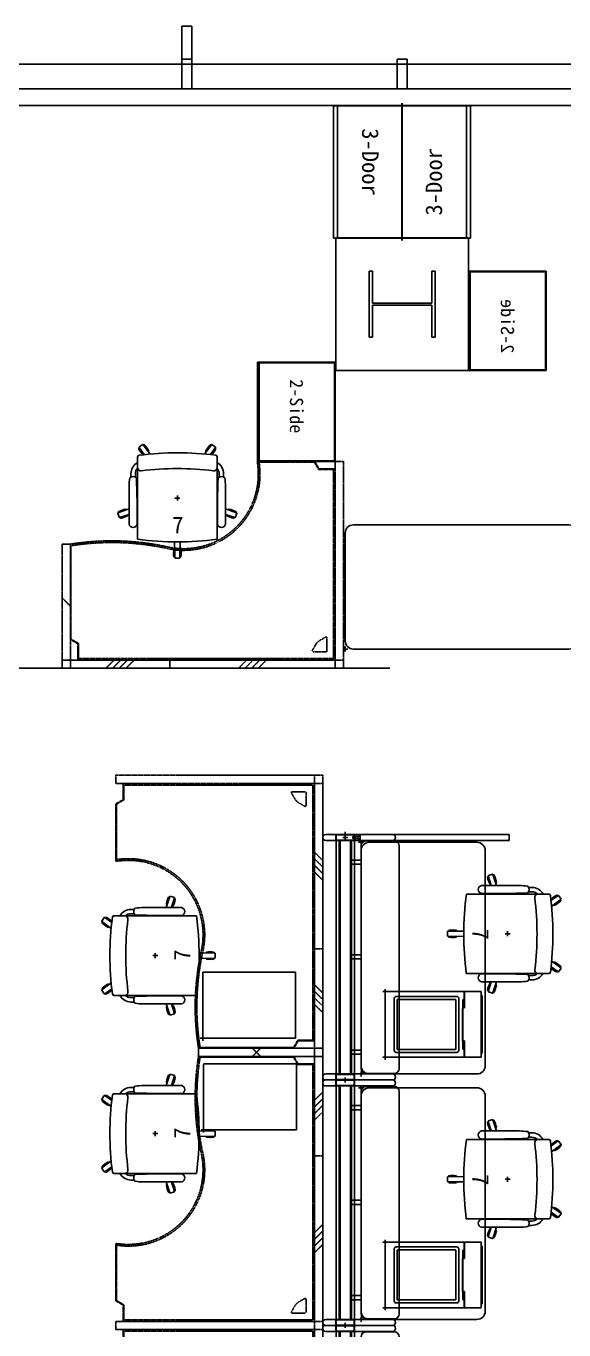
# Model space of a CAD drawing. Header units: millimetres. Extents: x 10479 to 135323, y 879012 to 965592.
# Drawn here: x 37111 to 40359, y 943105 to 950982 of the extents above; entities that cross this region are included whole.
import ezdxf
from ezdxf.enums import TextEntityAlignment as Align

# ---------------------------------------------------------------- set-up
doc = ezdxf.new("R2010")
doc.units = ezdxf.units.MM
doc.header["$PDMODE"] = 2
doc.header["$PDSIZE"] = 15
doc.linetypes.add('03-A31 아트페어 전시관 단면도$0$1층 평면도$0$1층배치도$0$PHANTOM2', pattern=[1.25, 0.625, -0.125, 0.125, -0.125, 0.125, -0.125])
doc.linetypes.add('HIDDEN', pattern=[0.375, 0.25, -0.125])
for name, color, linetype in [('$2d', 7, 'Continuous'), ('$2dpanl', 1, 'Continuous'), ('$CHAR', 3, 'Continuous'), ('$point', 6, 'Continuous'), ('보루네오', 140, 'Continuous'), ('퍼시스', 210, 'Continuous'), ('퍼시스물량산출제외', 7, 'Continuous')]:
    doc.layers.add(name, color=color, linetype=linetype)
doc.styles.add('돋움', font='')
doc.styles.get('돋움').set_extended_font_data('Dotum')

# ---------------------------------------------------------------- blocks, each defined once
blk = doc.blocks.new('책상_ㄱ자형책상_보루네오_W1600')
at = {"layer": '보루네오', "linetype": 'HIDDEN', "ltscale": 2}
for p, q in [((445.7148590083307, 760.9890725664809), (-804.2851409916548, 760.9890725664663)), ((-804.2851409916548, 760.9890725664663), (395.7148590083452, 760.98907256647)), ((-804.2851409916548, 710.9890725664663), (-804.2851409916548, 760.9890725664663)), ((395.7148590083452, 710.98907256647), (-804.2851409916548, 710.9890725664663)), ((395.7148590083307, 710.9890725664663), (-759.2851409916693, 710.9890725664663)), ((-759.2851409916693, 710.9890725664663), (-759.2851409916693, 612.9890725664663)), ((395.7148590083452, 760.98907256647), (395.7148590083452, 710.98907256647)), ((445.7148590083343, 710.9890725664663), (395.7148590083343, 710.9890725664663)), ((395.7148590083343, 710.9890725664663), (395.7148590083307, -289.0109274335337)), ((395.7148590083343, -844.0109274335337), (395.7148590083307, 710.9890725664663)), ((445.7148590083307, -939.0109274335482), (445.7148590083307, 760.9890725664809)), ((445.7148590083307, -289.0109274335337), (445.7148590083343, 710.9890725664663)), ((385.7148590083307, 700.9890725664663), (-755.2851409916693, 700.9890725664663)), ((-755.2851409916693, 700.9890725664663), (-755.2851409916693, 610.6805262695125)), ((262.4148590083305, 660.9890725664663), (339.9148590083305, 660.9890725664663)), ((345.7148590083307, 577.6890725664671), (345.7148590083307, 655.1890725664671)), ((385.7148590083343, -840.0109274335337), (385.7148590083307, 700.9890725664663)), ((-759.2851409916693, 612.9890725664663), (-804.2851409916693, 586.9890725664663)), ((-804.2851409916693, 240.9890725664645), (-804.2851409916693, 586.9890725664663)), ((-755.2851409916693, 610.6805262695125), (-800.2851409916693, 584.6805262695125)), ((-800.2851409916693, 251.4377927271707), (-800.2851409916693, 584.6805262695125)), ((395.7148590083325, 295.9890725664663), (445.7148590083325, 245.9890725664663)), ((395.7148590083325, 255.9890725664663), (445.7148590083325, 205.9890725664663)), ((395.7148590083325, 215.9890725664663), (445.7148590083325, 165.9890725664663)), ((395.7148590083325, 175.9890725664663), (445.7148590083325, 125.9890725664663)), ((395.7148590083307, -289.0109274335337), (445.7148590083307, -289.0109274335337)), ((445.7148590083307, -289.0109274335337), (395.7148590083307, -289.0109274335337)), ((395.7148590083307, -289.0109274335337), (395.714859008327, -889.0109274335337)), ((445.714859008327, -889.0109274335337), (445.7148590083307, -289.0109274335337)), ((445.7148590083279, -554.0109274335337), (395.7148590083289, -504.0109274335337)), ((445.7148590083279, -594.0109274335337), (395.7148590083289, -544.0109274335337)), ((445.7148590083279, -634.0109274335337), (395.7148590083289, -584.0109274335337)), ((445.7148590083289, -674.0109274335337), (395.7148590083289, -624.0109274335337)), ((295.406312711375, -840.0109274335337), (269.4063127113759, -885.0109274335337)), ((297.7148590083307, -844.0109274335337), (271.7148590083307, -889.0109274335337)), ((385.7148590083343, -840.0109274335337), (295.406312711375, -840.0109274335337)), ((395.7148590083343, -844.0109274335337), (297.7148590083307, -844.0109274335337)), ((-304.2851409916693, -889.0109274335337), (-304.2851409916693, -939.0109274335337)), ((395.7148590083307, -889.0109274335373), (-304.2851409916693, -889.0109274335337)), ((-304.2851409916639, -889.0109274335337), (271.7148590083307, -889.0109274335337)), ((-304.2851409916693, -939.0109274335337), (445.7148590083307, -939.0109274335482)), ((-304.2851409916693, -939.0109274335337), (395.7148590083307, -939.0109274335373)), ((-294.7985077516532, -885.0109274335337), (269.4063127113759, -885.0109274335337)), ((70.71485900833068, -889.0109274335355), (20.71485900833068, -939.0109274335355)), ((395.714859008327, -889.0109274335337), (445.714859008327, -889.0109274335337)), ((395.7148590083307, -939.0109274335373), (395.7148590083307, -889.0109274335373))]:
    blk.add_line(p, q, dxfattribs=at)
for centre, radius, start, end in [((262.4148590083305, 655.1890725664671), 5.799999999999999, 90, 209.9776473455578), ((-659.6660115654831, 99.28941914698953), 1070.889324083743, 28.96587192893855, 31.09072694118727), ((339.9148590083305, 655.1890725664671), 5.799999999999999, 0, 90), ((344.206135760609, 659.4803493187446), 78.79999999999998, 211.8405219366909, 225), ((344.206135760609, 659.4803493187446), 78.79999999999998, 225, 238.1594780633091), ((-215.984794411147, -344.3917980073475), 1070.889324083743, 58.90927305881273, 61.03412807106145), ((339.9148590083305, 577.6890725664671), 5.799999999999999, 240.0223526545325, 0), ((-603.2405017869551, -1748.880534479948), 2000, 94.57629659808717, 95.76924874614362), ((-603.2405017869551, -1748.880534479948), 2010, 94.57629659808717, 95.6258646596716), ((-726.9096506533879, -203.8219784314551), 460, 347.5742778188589, 94.57629659808717), ((-726.9096506533879, -203.8219784314551), 450, 347.5742778188589, 94.57629659808717), ((1248.214859008364, -639.0109274335337), 1572.500000000027, 167.574277818859, 189.1478425198476), ((1248.214859008364, -639.0109274335337), 1562.500000000027, 167.574277818859, 189.0583357752349)]:
    blk.add_arc(centre, radius, start, end, dxfattribs=at)
blk = doc.blocks.new('책상_책상_퍼시스_GDN014M')
at = {"layer": '퍼시스'}
for p, q in [((1350, 0), (50, 0)), ((0, -50), (0, -700)), ((1400, -700), (1400, -50)), ((50, -750), (1350, -750))]:
    blk.add_line(p, q, dxfattribs=at)
for centre, start, end in [((50, -50), 90, 180), ((1350, -50), 0, 90), ((50, -700), 180, 270), ((1350, -700), 270, 0)]:
    blk.add_arc(centre, 50, start, end, dxfattribs=at)
for p in [(0, 0), (1400, 0)]:
    blk.add_point(p, dxfattribs=at)
at = {"layer": '퍼시스', "flags": 8}
for tag, p in [('CODE', (554.5424944068225, -406.8185772713152)), ('SIZE', (554.5424944068225, -566.8185772713152))]:
    blk.add_attdef(tag, text='', height=60, dxfattribs=at).set_placement(p, align=Align.BOTTOM_LEFT)
at = {"layer": '퍼시스'}
blk.add_attdef('COLOR', text='', height=60, dxfattribs=at).set_placement((554.5424944068225, -486.8185772713152), align=Align.BOTTOM_LEFT)
blk = doc.blocks.new('GFN142WA')
at = {"layer": '$2dpanl', "color": 0}
for p, q in [((2.273736754432321e-13, -55.5), (2.273736754432321e-13, 118.5)), ((36.00000000000023, 118.5000172114005), (36.00000000000023, 55.5)), ((1447.000000000001, 118.5000172114005), (1447.000000000001, 55.5)), ((1483.000000000001, -55.5), (1483.000000000001, 118.5)), ((1.000000000000227, 56.5), (1.200000000000955, 56.5)), ((1.200000000000955, 56.5), (34.80000000000041, 56.5)), ((2.200000000000955, -54.5), (2.200000000000955, 54.5)), ((2.200000000000955, 54.5), (33.80000000000041, 54.5)), ((33.80000000000041, 54.5), (33.80000000000041, -54.5)), ((34.80000000000041, 56.5), (35.00000000000023, 56.5)), ((36.00000000000023, 55.5), (36.00000000000023, 6)), ((36.00000000000045, 55), (1447.000000000001, 55)), ((36.00000000000045, 38), (1447.000000000001, 38)), ((36.00000000000045, 31.5), (1447.000000000001, 31.5)), ((36.00000000000023, 6), (36.00000000000023, -6)), ((1447.000000000001, 55.5), (1447.000000000001, 6)), ((1447.000000000001, 6), (1447.000000000001, -6)), ((1448.200000000001, 56.5), (1448.000000000001, 56.5)), ((1481.8, 56.5), (1448.200000000001, 56.5)), ((1449.200000000001, 54.5), (1449.200000000001, -54.5)), ((1480.8, 54.5), (1449.200000000001, 54.5)), ((1480.8, -54.5), (1480.8, 54.5)), ((1482.000000000001, 56.5), (1481.8, 56.5)), ((2.273736754432321e-13, -285.5000172112996), (2.273736754432321e-13, -55.5)), ((1.200000000000955, -56.5), (1.000000000000227, -56.5)), ((34.80000000000041, -56.5), (1.200000000000955, -56.5)), ((33.80000000000041, -54.5), (2.200000000000955, -54.5)), ((35.00000000000023, -56.5), (34.80000000000041, -56.5)), ((36.00000000000023, -6), (36.00000000000023, -55.5)), ((36.00000000000045, -31.5), (1447.000000000001, -31.5)), ((36.00000000000045, -38), (1447.000000000001, -38)), ((36.00000000000045, -55), (1447.000000000001, -55)), ((36.00000000000023, -55.5), (36.00000000000023, -285.5000197653999)), ((1447.000000000001, -6), (1447.000000000001, -55.5)), ((1447.000000000001, -55.5), (1447.000000000001, -285.5000197653999)), ((1448.000000000001, -56.5), (1448.200000000001, -56.5)), ((1448.200000000001, -56.5), (1481.8, -56.5)), ((1449.200000000001, -54.5), (1480.8, -54.5)), ((1481.8, -56.5), (1482.000000000001, -56.5)), ((1483.000000000001, -285.5000172112996), (1483.000000000001, -55.5))]:
    blk.add_line(p, q, dxfattribs=at)
for centre, radius, start, end in [((18.00000000000023, 118.5), 18, 5.478538965113342e-05, 180), ((1465.000000000001, 118.5), 18, 0, 179.9999452146104), ((1.000000000000227, 55.5), 1, 90, 180), ((35.00000000000023, 55.5), 1, 7.016477563892661e-15, 90), ((35.50000000000023, 6), 0.5, 306.9171627150918, 7.016477563892661e-15), ((1448.000000000001, 55.5), 1, 90, 180), ((1447.500000000001, 6), 0.5, 180, 233.0828372849082), ((1482.000000000001, 55.5), 1, 0, 90), ((1.000000000000227, -55.5), 1, 180, 270), ((35.00000000000023, -55.5), 1, 270, 7.016477563892661e-15), ((35.50000000000023, -6), 0.5, 7.016477563892661e-15, 53.08283728481513), ((1447.500000000001, -6), 0.5, 126.9171627151849, 180), ((1448.000000000001, -55.5), 1, 180, 270), ((1482.000000000001, -55.5), 1, 270, 0), ((18.00000000000023, -285.5), 18, 180.0000547853897, 359.9999370846884), ((1465.000000000001, -285.5), 18, 180.0000629153116, 359.9999452146104)]:
    blk.add_arc(centre, radius, start, end, dxfattribs=at)
at = {"layer": '$point'}
for p in [(0, 0), (1483, 0)]:
    blk.add_point(p, dxfattribs=at)
blk = doc.blocks.new('GFN4092F')
at = {"layer": '$2dpanl', "color": 0}
for p, q in [((-8.500000000000114, -49.61421356229994), (-8.500000000000114, -60.39095548909995)), ((-8.231353701599915, -61.07295384919996), (-5.796986060482652, -63.68349353619158)), ((-5.796986060534437, -76.11650646376006), (-8.231353668100041, -78.72704611480003)), ((-4.592893218799986, -45.29289321880003), (-8.207106781199968, -48.90710678109997)), ((3.885786437599904, -45), (-3.885786437599904, -45)), ((8.207106781199968, -48.90710678109997), (4.592893218799986, -45.29289321880003)), ((5.796986060482425, -63.68349353619163), (8.231353701599915, -61.07295384919996)), ((8.231353701599915, -78.72704615069995), (5.796986060532276, -76.11650646376188)), ((8.499999999999886, -60.39095548909995), (8.499999999999886, -49.61421356229994)), ((-18.00000000000011, -90.39999999999992), (-18.00000000000028, -990.4)), ((-18.00000000000011, -90.39999999999992), (17.99999999999989, -90.39999999999998)), ((-8.500000000000114, -79.40904451079996), (-8.500000000000114, -89.39999999999998)), ((7.499999999999886, -90.39999999999998), (-7.500000000000114, -90.39999999999998)), ((8.499999999999886, -89.39999999999998), (8.499999999999886, -79.40904451079996)), ((17.99999999999989, -90.39999999999998), (17.99999999999972, -990.4)), ((17.99999999999972, -990.4), (-18.00000000000028, -990.4))]:
    blk.add_line(p, q, dxfattribs=at)
blk.add_circle((-1.13686837721616e-13, -69.89999999999998), 8.499999999999988, dxfattribs=at)
for centre, start, end in [((-7.500000000000114, -49.61421356229994), 134.9999999999954, 180), ((-7.500000000000114, -60.39095548909995), 180, 223.0000000000016), ((-7.500000000000114, -79.40904451079996), 136.9999999999984, 180), ((-3.885786437599904, -46), 89.99999999999999, 134.9999999999954), ((3.885786437599904, -46), 45.0000000000046, 89.99999999999999), ((7.499999999999886, -49.61421356229994), 0, 45.0000000000046), ((7.499999999999886, -60.39095548909995), 316.9999999999985, 0), ((7.499999999999886, -79.40904451079996), 0, 43.00000000000153), ((-7.500000000000114, -89.39999999999998), 180, 270), ((7.499999999999886, -89.39999999999998), 270, 0)]:
    blk.add_arc(centre, 1, start, end, dxfattribs=at)
at = {"layer": '$point'}
blk.add_point((0, 0), dxfattribs=at)
blk = doc.blocks.new('의자_사무용의자_퍼시스_CH0501')
at = {"layer": '퍼시스'}
for p, q in [((-209.7930280152687, 322.7887766497323, 3.434173933669626e-06), (-230.8274698690172, 307.5063600901282, 3.434173933669626e-06)), ((-165.1579762113426, 266.0127323778631, 3.434173933669626e-06), (-206.9994235219337, 322.3463131655672, 3.434173933669626e-06)), ((163.738160381461, 266.0127323778631, 3.434173933669626e-06), (205.5796076920523, 322.3463131655672, 3.434173933669626e-06)), ((208.3732121853871, 322.7887766497323, 3.434173933669626e-06), (229.4076540391356, 307.5063600901282, 3.434173933669626e-06)), ((-240.2056432320807, -248.6832200672904), (-240.2056432320807, 248.689977442341)), ((-231.2699333531823, 304.7127555967933, 3.434173933669626e-06), (-200.6942816711282, 262.3550813556079, 3.434173933669626e-06)), ((229.8501175233007, 304.7127555967933, 3.434173933669626e-06), (199.5838266443092, 262.783651260033, 3.434173933669626e-06)), ((240.2056432320807, 249.0427284086896), (240.2056432320809, -249.0494857837396)), ((-280.5048517769321, 146.8318078978531), (-280.5048517769322, 127.3749237132226)), ((-253.9048517769322, 146.8318078978531), (-253.9048517769322, 127.168141023881)), ((252.4850359470506, 146.8318078978531), (252.4850359470506, 127.168141023881)), ((279.0850359470507, 146.8318078978531), (279.0850359470507, 127.3749237132226)), ((-291.4464003078556, -158.000657199244), (-291.4464003078556, 69.99934280075573)), ((290.026584477974, -158.000657199244), (290.026584477974, 69.99934280075573)), ((-291.4464003078556, -65.92357599682452), (-358.6941373259751, -88.53272612874389)), ((290.026584477974, -65.92357599682452), (357.2743214960936, -88.53272612874389)), ((-359.9782163698192, -91.05287315008526), (-351.9437745160706, -115.7803425737591)), ((-349.4236274947305, -117.0644216175995), (-291.4464003078556, -98.69781866850951)), ((348.0038116648489, -117.0644216175995), (290.026584477974, -98.69781866850951)), ((358.5584005399376, -91.05287315008526), (350.523958686189, -115.7803425737591)), ((-16.6415742209089, -264.876290832644), (-15.12286879203937, -360.2017022079751)), ((14.87713120796066, -360.2017022079751), (15.87357535392005, -264.907796519593)), ((-13.12286879203929, -362.2017022079751), (12.87713120796058, -362.2017022079751))]:
    blk.add_line(p, q, dxfattribs=at)
for centre, radius, start, end in [((-208.622163132788, 321.1410325322937, 3.434173933669626e-06), 2.021382014756166, 36.60290912648927, 125.3970908735075), ((-201.2983809562209, 316.3903636138109, 3.434173933669626e-06), 5.260657245904929, 44.76435560388612, 137.8428333174539), ((-306.3639948139787, 216.8359737511485, 3.434173933669626e-06), 149.9999999999982, 27.64628866112098, 43.50301195048741), ((304.9441789840973, 216.8359737511485, 3.434173933669626e-06), 149.9999999999982, 136.4969880495126, 152.353711338879), ((199.8785651263393, 316.3903636138109, 3.434173933669626e-06), 5.260657245904929, 42.15716668254613, 135.2356443961139), ((207.2023473029064, 321.1410325322937, 3.434173933669626e-06), 2.021382014756166, 54.60290912649248, 143.3970908735108), ((-230.2056432320808, 248.689977442341), 10.00000000000003, 97.43297515626791, 180), ((-227.3234265319099, 297.4396202960115, 3.434173933669626e-06), 5.294800910212464, 114.2056964621144, 206.9165298285203), ((-100.2182963485619, 366.6095906516435, 3.434173933669626e-06), 149.9999999999991, 208.4969880495129, 224.3537113388789), ((-229.6518993644321, 305.8883261013782, 3.434173933669626e-06), 2.000000000000201, 126.0000000000008, 215.9999999999935), ((1.360045956386979, -1526.268425335218), 1799.999999999998, 82.6548208566902, 97.43297515626791), ((-203.8431790144623, 265.3805610685423, 3.434173933669626e-06), 5.136867408254691, 225.0243162908411, 227.4758952169042), ((-178.0548905631911, 284.1082448972517, 3.434173933669626e-06), 5.125237346198296, 301.7200476735532, 27.03382530827133), ((176.6350747333095, 284.1082448972517, 3.434173933669626e-06), 5.125237346198296, 152.9661746917286, 238.2799523264468), ((98.79848051868034, 366.6095906516434, 3.434173933669626e-06), 149.9999999999991, 315.7941993335114, 331.5030119504871), ((225.9036107020283, 297.4396202960115, 3.434173933669626e-06), 5.294800910212464, 333.0834701714797, 65.79430353788554), ((228.2320835345507, 305.8883261013782, 3.434173933669626e-06), 2.000000000000175, 324.0000000000056, 54.00000000000021), ((230.2056432320808, 249.0427284086896), 9.999999999999986, 0, 82.65482085669554), ((-204.2048517769321, 146.831807897853), 76.30000000000014, 118.1532898685476, 179.9999999999999), ((-204.2048517769336, 146.8318078978533), 49.69999999999863, 136.4157996949641, 180.0000000000003), ((-220.0291256008402, 184.9644231169094), 20.54402028639295, 190.8536220679752, 276.3109044319463), ((1.360045956385716, -1622.066880269535), 1799.999999999958, 83.09376716883624, 96.9924983427117), ((220.0514400196532, 185.347144104093), 20.59767856655886, 263.7268056393394, 348.0890736227411), ((202.7850359470505, 146.831807897853), 76.30000000000014, 1.017777498068325e-13, 61.84671013145237), ((202.785035947052, 146.8318078978533), 49.69999999999864, 359.9999999999997, 41.15519904450757), ((82.43819667510148, 69.99934280075573), 373.8845969829571, 171.8203781251957, 180), ((-267.4464003078564, 96.6259872758234), 33.37335552493232, 52.75918343512159, 127.2408165648748), ((-5272.656797902754, -85.40463138923754), 5029.734327600221, 359.1729999939453, 2.376920322650859), ((5271.236982072873, -85.40463138923754), 5029.734327600221, 177.6230796773491, 180.8270000060547), ((266.0265844779748, 96.6259872758234), 33.37335552493232, 52.75918343512515, 127.2408165648784), ((-83.85801250498325, 69.99934280075573), 373.8845969829571, 0, 8.17962187480423), ((-289.0531826574073, -215.6385371062379, 3.434173933669626e-06), 149.9999999999926, 99.64628866112045, 115.5030119504874), ((-313.3829887976419, -72.8284267147839, 3.434173933669626e-06), 5.132556718794893, 13.59952950896026, 99.02345664238484), ((311.9631729677606, -72.8284267147839, 3.434173933669626e-06), 5.132556718794893, 80.97654335761513, 166.4004704910398), ((287.6333668275257, -215.6385371062379, 3.434173933669626e-06), 149.9999999999926, 64.49698804951262, 80.35371133887955), ((-358.0501957652855, -90.44803972857504), 2.020664969578486, 108.5829974361289, 197.417002563765), ((-351.2661154975841, -84.95191427855873, 3.434173933669626e-06), 5.262130087322181, 116.7789281652038, 209.8372273107708), ((-350.0416614834804, -115.1623085850092), 1.999999999999995, 198.0000000000003, 288.0000000000002), ((-341.3326169477833, -115.6236166253514), 5.237935838988332, 185.7910374129239, 279.5205284190794), ((-367.7938328366083, 26.70026565676529), 150.0000000000014, 280.4969880495126, 296.3537113388792), ((-303.5313217284353, -103.1423155935661), 5.125301761489568, 296.9668856881617, 24.15810064410895), ((302.1115058985538, -103.1423155935661), 5.125301761489588, 155.8418993558911, 243.033114311837), ((366.3740170067267, 26.70026565676529), 150.0000000000014, 243.6462886611208, 259.503011950487), ((339.9128011179017, -115.6236166253514), 5.237935838988332, 260.4794715809206, 354.208962587076), ((348.6218456535988, -115.1623085850092), 1.999999999999995, 251.9999999999998, 341.9999999999997), ((349.8462996677025, -84.95191427855873, 3.434173933669626e-06), 5.262130087322181, 330.1627726892291, 63.22107183479624), ((356.6303799354041, -90.44803972857504), 2.020664969578471, 342.5829974362343, 71.41700256387192), ((-267.4464003078556, -153.6006571992443), 24.39999999999991, 190.388857815469, 349.6111421845309), ((266.026584477974, -153.6006571992443), 24.39999999999996, 190.388857815469, 349.6111421845309), ((1.360045956384813, 1535.033690713933), 1800.000000000003, 262.2874549339068, 277.6251804422461), ((127.2821794941769, -333.2470741452695), 150, 171.646288661121, 187.5030119504869), ((-15.86377224505378, -312.3896369097059), 5.344990330819114, 91.13599517648616, 169.9240290671843), ((15.61803466097507, -312.3896369097059), 5.344990330819107, 10.07597093281581, 91.9845635864769), ((-127.5279170782555, -333.2470741452695), 150, 352.4969880495131, 8.353711338879009), ((-16.22292956451035, -352.0237685068884), 5.273181219850714, 188.8366172949193, 282.0411564144381), ((-13.12286879203929, -360.2017022079751), 1.999999999999982, 180, 270.0000000000004), ((12.87713120796058, -360.2017022079751), 1.999999999999996, 270, 0), ((15.97719198043182, -352.0237685068884), 5.273181219850716, 257.9588435855619, 351.1633827050807)]:
    blk.add_arc(centre, radius, start, end, dxfattribs=at)
blk.add_point((0, 0), dxfattribs=at)
blk.add_text('7', height=100).set_placement((-31.05493283553415, -212.3920228777151))
blk = doc.blocks.new('GTN214')
at = {"layer": '$2d', "color": 0}
for p, q in [((180, -32.80000000000018), (155, -32.80000000000024)), ((155, -95.00000000000006), (155, -32.80000000000024)), ((180, -95.00000000000006), (180, -32.80000000000018)), ((731, -95.00000000000006), (731, -32.80000000000024)), ((756, -32.80000000000018), (731, -32.80000000000024)), ((756, -95.00000000000006), (756, -32.80000000000018)), ((1303, -95.00000000000006), (1303, -32.80000000000018)), ((1303, -32.80000000000018), (1328, -32.80000000000024)), ((1328, -95.00000000000006), (1328, -32.80000000000024)), ((39, -125.0000000000001), (39, -295)), ((1414, -95.00000000000003), (69, -95.00000000000006)), ((1444, -295.0000000000001), (1444, -125)), ((69, -325), (1414, -325.0000000000001))]:
    blk.add_line(p, q, dxfattribs=at)
for centre, start, end in [((69, -125.0000000000001), 90, 180), ((1414, -125), 0, 90), ((69, -295), 180, 270), ((1414, -295.0000000000001), 270, 0)]:
    blk.add_arc(centre, 30, start, end, dxfattribs=at)
at = {"layer": '$point'}
for p in [(0, 0), (1483, 0)]:
    blk.add_point(p, dxfattribs=at)
blk = doc.blocks.new('캐비닛_3단캐비닛_퍼시스_H1161')
at = {"layer": '퍼시스', "linetype": 'Continuous'}
for p, q in [((799, 0), (1, 0)), ((0, -1), (1.110223024625157e-16, -413)), ((800, -413), (800, -1)), ((1.048244554803849e-16, -390), (800, -390)), ((1, -414), (799, -414))]:
    blk.add_line(p, q, dxfattribs=at)
for centre, start, end in [((1, -1), 90, 180), ((799, -1), 0, 90), ((1, -413), 180, 270), ((799, -413), 270, 0)]:
    blk.add_arc(centre, 1, start, end, dxfattribs=at)
at = {"layer": '퍼시스'}
for p in [(0, 0), (800, 0)]:
    blk.add_point(p, dxfattribs=at)
blk.add_text('3-Door', height=100, dxfattribs=at).set_placement((136.3590120158915, -242.020353164291))
blk = doc.blocks.new('서랍_서랍_퍼시스_엑스페이스')
at = {"layer": '퍼시스', "linetype": 'Continuous'}
for p, q in [((1, 0), (395, 0)), ((0, -477), (0, -1)), ((29, -431.5), (29, -66)), ((41, -54), (355, -54)), ((47, -74), (47, -423.5)), ((347, -72), (49, -72)), ((349, -423.5), (349, -74)), ((367, -66), (367, -431.5)), ((396, -477), (396, -1)), ((355, -443.5), (41, -443.5)), ((48, -472.45), (48, -472.5500000000002)), ((49, -425.5), (347, -425.5)), ((52.95000000000027, -467.5), (97.5, -467.5)), ((97.5, -467.5), (98, -468.000001931)), ((97.5, -477.5), (97.5, -467.5)), ((98, -466.5), (298, -466.5)), ((98, -477), (98, -466.5)), ((98.5, -478.0033632143002), (98.5, -468.0000510730001)), ((99, -467.5), (101, -467.5)), ((297, -467.5), (101.0522463498, -467.5278640450001)), ((297.5, -468.0000510730001), (297.5, -478.0033632143002)), ((298, -477), (298, -466.5)), ((298, -468.000001931), (298.5, -467.5)), ((298.5, -467.5), (343.0500000000002, -467.5)), ((298.5, -467.5), (298.5, -477.5)), ((348, -472.4501073536001), (348, -472.5500000000002)), ((0, -577), (0, -478.5)), ((0.5, -477.5), (98.5, -477.5)), ((98.5, -478), (0.5, -478)), ((97.5, -477.5), (98.00000000010004, -476.9999999999002)), ((297.5, -477.5), (395.5, -477.5)), ((395.5, -478), (297.5, -478)), ((298.5, -477.5), (298, -477)), ((396, -478.5), (396, -577)), ((3, -580), (393, -580)), ((24, -584.0500000000002), (24, -580)), ((371.0500000000002, -585), (24.95000000000027, -585)), ((372, -580), (372, -584.0499996620001))]:
    blk.add_line(p, q, dxfattribs=at)
for centre, radius, start, end in [((1, -1), 1, 90, 180), ((395, -1), 1, 0, 90), ((41, -66), 12, 90, 180), ((49, -74), 2, 90, 180), ((347, -74), 2, 0, 90), ((355, -66), 12, 0, 90), ((41, -431.5), 12, 180, 270), ((49, -423.5), 2, 180, 270), ((52.95000000000027, -472.45), 4.95, 90, 180), ((52.95000000000027, -472.5500000000002), 4.95, 180, 270), ((99, -468), 0.5, 90, 180), ((101, -468), 0.5, 70.87280397609828, 90), ((297, -468), 0.5, 0, 90), ((343.0500000000002, -472.45), 4.95, 0, 90), ((343.0500000000002, -472.5500000000002), 4.95, 270, 0), ((347, -423.5), 2, 270, 0), ((355, -431.5), 12, 270, 0), ((0.5, -477), 0.5, 180, 270), ((0.5, -478.5), 0.5, 90, 180), ((395.5, -477), 0.5, 270, 0), ((395.5, -478.5), 0.5, 0, 90), ((3, -577), 3, 180, 270), ((24.95000000000027, -584.0500000000002), 0.95, 180, 270), ((371.0500000000002, -584.0500000000002), 0.95, 270, 0), ((393, -577), 3, 270, 0)]:
    blk.add_arc(centre, radius, start, end, dxfattribs=at)
at = {"layer": '퍼시스', "linetype": 'Continuous', "start_tangent": (-0.999993126533611, 0.003707679265217382), "end_tangent": (-0.9932110552605222, -0.1163262640519332)}
blk.add_spline([(101.0542452555001, -467.5278902289001), (101, -467.5309600500002)], degree=3, dxfattribs=at)
at = {"layer": '퍼시스'}
for p in [(0, 0), (396, 0)]:
    blk.add_point(p, dxfattribs=at)
for tag, p in [('CODE', (29, -273.5249316664167)), ('SIZE', (28.99999999999997, -433.5249316664167))]:
    blk.add_attdef(tag, text='', height=60, dxfattribs=at).set_placement(p, align=Align.BOTTOM_LEFT)
at = {"layer": '퍼시스', "flags": 8}
blk.add_attdef('COLOR', text='', height=60, dxfattribs=at).set_placement((28.99999999999999, -353.5249316664167), align=Align.BOTTOM_LEFT)
blk = doc.blocks.new('캐비닛_사이드캐비닛_보루네오_데스크옆2단캐비닛')
at = {"layer": '보루네오', "ltscale": 2}
for p, q in [((383.3165572535781, 192.9328452566406), (-216.6834427663871, 192.9328452566406)), ((-216.6834427663871, 192.9328452566406), (-216.6834427464219, -277.0671547453385)), ((383.3165572535781, 192.9328452566406), (-216.6834427663871, 192.9328452566406)), ((-212.6834427662125, 188.9328452566406), (-212.6834427465965, -267.0671547453385)), ((379.3165572535781, 188.9328452566406), (-212.6834427662125, 188.9328452566406)), ((379.3165572535781, -267.0671547453385), (379.3165572535781, 188.9328452566406)), ((383.3165572535781, -277.0671547453385), (383.3165572535781, 192.9328452566406)), ((-216.6834427464219, -277.0671547453385), (383.3165572535781, -277.0671547453385)), ((-212.6834427465965, -267.0671547453385), (379.3165572535781, -267.0671547453385))]:
    blk.add_line(p, q, dxfattribs=at)
at = {"layer": '보루네오'}
blk.add_text('2-Side', height=80, dxfattribs=at).set_placement((-113.0022292333015, -81.04935123113682))
blk = doc.blocks.new('서랍_서랍_보루네오')
at = {"layer": '보루네오', "linetype": 'ByBlock'}
for p, q in [((398, 0), (1, 0)), ((0, -1), (0, -559)), ((399, -559), (399, -1)), ((1, -560), (398, -560))]:
    blk.add_line(p, q, dxfattribs=at)
for centre, start, end in [((1, -1), 90, 180), ((398, -1), 0, 90), ((1, -559), 180, 270), ((398, -559), 270, 0)]:
    blk.add_arc(centre, 1, start, end, dxfattribs=at)
at = {"layer": '보루네오'}
blk.add_point((0, 0), dxfattribs=at)
at = {"layer": '보루네오', "flags": 8}
for tag, p in [('CODE', (81.94842426128184, -231.6014055589879, 0.0001424959249192)), ('SIZE', (81.94842426128184, -391.6014055589879, 0.0001424959249192))]:
    blk.add_attdef(tag, text='', height=60, dxfattribs=at).set_placement(p, align=Align.BOTTOM_LEFT)
at = {"layer": '보루네오'}
blk.add_attdef('COLOR', text='', height=60, dxfattribs=at).set_placement((81.94842426128184, -311.601405558988, 0.0001424959249192), align=Align.BOTTOM_LEFT)
blk = doc.blocks.new('14F')
at = {"color": 8}
for p, q in [((-161948.1224296347, 777821.9480185178), (-161888.1224296347, 777821.9480186927)), ((-161948.1224296445, 777621.9480185178), (-161948.1224296347, 777821.9480185178)), ((-161888.1224296347, 777821.9480186927), (-161888.1224296445, 777621.9480186927)), ((-132578.122430214, 777591.9480183269), (-167468.1224301702, 777591.9480177644)), ((-161948.1224296445, 777621.9480186501), (-161888.1224296445, 777621.9480186491)), ((-161948.1224296473, 777441.9480186501), (-161948.1224296445, 777621.9480186501)), ((-161888.1224296445, 777621.9480186927), (-161948.1224296445, 777621.9480185178)), ((-161888.1224296445, 777621.9480186491), (-161888.1224296473, 777441.9480186491)), ((-160648.1224296445, 777621.9480186277), (-160588.1224296445, 777621.9480186268)), ((-160648.1224296473, 777441.9480186277), (-160648.1224296445, 777621.9480186277)), ((-160588.1224296445, 777621.9480186268), (-160588.1224296473, 777441.9480186268)), ((-132578.122430214, 777441.9480183269), (-167468.1224301697, 777441.9480177644)), ((-161888.1224296473, 777441.9480186491), (-161948.1224296473, 777441.9480186501)), ((-160588.1224296473, 777441.9480186268), (-160648.1224296473, 777441.9480186277)), ((-136817.1224301727, 777341.9480182288), (-168118.12243017, 777341.9480182289)), ((-160218.1224301725, 776541.9480178338), (-161018.1224301725, 776541.9480178338)), ((-161018.1224301725, 776541.9480178338), (-161018.1224301725, 775741.9480178338)), ((-160218.1224301725, 775741.9480178338), (-160218.1224301725, 776541.9480178338)), ((-160818.1224301117, 776341.9480191031), (-160818.1224301117, 775941.9480191031)), ((-160797.1224301117, 776341.9480191031), (-160818.1224301117, 776341.9480191031)), ((-160797.1224301117, 776148.4480191031), (-160797.1224301117, 776341.9480191031)), ((-160418.1224301117, 776341.9480191031), (-160439.1224301117, 776341.9480191031)), ((-160439.1224301117, 776341.9480191031), (-160439.1224301117, 776148.4480191031)), ((-160418.1224301117, 775941.9480191031), (-160418.1224301117, 776341.9480191031)), ((-160439.1224301117, 776148.4480191031), (-160797.1224301117, 776148.4480191031)), ((-160797.1224301117, 775941.9480191031), (-160797.1224301117, 776135.4480191031)), ((-160797.1224301117, 776135.4480191031), (-160439.1224301117, 776135.4480191031)), ((-160439.1224301117, 776135.4480191031), (-160439.1224301117, 775941.9480191031)), ((-160818.1224301117, 775941.9480191031), (-160797.1224301117, 775941.9480191031)), ((-160439.1224301117, 775941.9480191031), (-160418.1224301117, 775941.9480191031)), ((-161018.1224301725, 775741.9480178338), (-160218.1224301725, 775741.9480178338))]:
    blk.add_line(p, q, dxfattribs=at)
at = {"color": 8, "linetype": 'ByBlock', "ltscale": 0.1, "style": '돋움'}
for tag, p in [('HRD기획팀', (-160031.5247793123, 780698.2401904941, 5.152133805225706e-08)), ('인재전략팀', (-162408.7479524324, 780698.2401904941, 5.152133805225706e-08)), ('기업문화팀', (-157519.2731986167, 780698.2401904941, 5.152133805225706e-08)), ('뷰티교육팀', (-152663.3855562378, 780698.2401904941, 5.152133805225706e-08)), ('자산관리팀', (-147978.332844967, 780698.2401904941, 5.152133805225706e-08)), ('그룹HR팀', (-166987.0575968819, 780698.2401904941, 5.152133805225706e-08)), ('법무팀', (-145354.0600503609, 780698.2401904941, 5.152133805225706e-08)), ('특허팀', (-142261.1240085084, 780698.240190494, 5.152133805225706e-08)), ('상표팀', (-139438.0583893983, 780698.240190494, 5.152133805225706e-08))]:
    blk.add_attdef(tag, text='', height=356.2323178511961, rotation=90, dxfattribs=at).set_placement(p, align=Align.MIDDLE_CENTER)
at = {"color": 8, "style": '돋움'}
blk.add_attdef('1', text='', height=420, rotation=180, dxfattribs=at).set_placement((-143911.1744794741, 758189.0274403268), align=Align.MIDDLE)

msp = doc.modelspace()

# ---------------------------------------------------------------- linework, layer by layer
at = {"layer": '$CHAR'}
msp.add_line((33916.87756984308, 947101.753554781), (39306.56529867326, 947101.753554781), dxfattribs=at)

# ---------------------------------------------------------------- block references
at = {"layer": '$CHAR', "color": 1}
msp.add_blockref('14F', (200000, 173159.8055065125), dxfattribs=at)
at = {"xscale": -1, "rotation": 270}
msp.add_blockref('캐비닛_사이드캐비닛_보루네오_데스크옆2단캐비닛', (40058.94472457287, 949118.4369670927), dxfattribs=at)
at = {"rotation": 270}
msp.add_blockref('캐비닛_사이드캐비닛_보루네오_데스크옆2단캐비닛', (38784.84457196775, 948735.0701120346), dxfattribs=at)
at = {"layer": '보루네오'}
for name, p, rotation in [('책상_ㄱ자형책상_보루네오_W1600', (38266.78834465793, 947547.4684137893), 270), ('서랍_서랍_보루네오', (38177.12086023441, 944867.1162495791), 89.99999999999999), ('서랍_서랍_보루네오', (38182.85930551267, 944312.6352736979), 89.99999999999999)]:
    msp.add_blockref(name, p, dxfattribs=dict(at, rotation=rotation))
for p in [(38456.22627315884, 945695.3576918512), (38456.22627315884, 942395.3576918512)]:
    msp.add_blockref('책상_ㄱ자형책상_보루네오_W1600', p, dxfattribs=at)
at = {"layer": '보루네오', "xscale": -1, "rotation": 180}
msp.add_blockref('책상_ㄱ자형책상_보루네오_W1600', (38456.22627315884, 943867.335836984), dxfattribs=at)
at = {"layer": '퍼시스', "linetype": '03-A31 아트페어 전시관 단면도$0$1층 평면도$0$1층배치도$0$PHANTOM2', "ltscale": 100}
for name, p, rotation in [('캐비닛_3단캐비닛_퍼시스_H1161', (39381.87756982729, 950500.7535243463), 270), ('캐비닛_3단캐비닛_퍼시스_H1161', (39380.87756982729, 949700.7535243463), 90), ('책상_책상_퍼시스_GDN014M', (40437.78274312387, 947218.253524346), 180), ('책상_책상_퍼시스_GDN014M', (39133.44113216717, 944650.7827234019), 90), ('책상_책상_퍼시스_GDN014M', (39133.44113216717, 943167.7827234019), 90)]:
    msp.add_blockref(name, p, dxfattribs=dict(at, rotation=rotation))
at = {"layer": '퍼시스'}
msp.add_blockref('의자_사무용의자_퍼시스_CH0501', (38024.29960130538, 948130.2049959551), dxfattribs=at)
for name, p, rotation in [('의자_사무용의자_퍼시스_CH0501', (40018.4858528383, 945497.9612128234), 270), ('의자_사무용의자_퍼시스_CH0501', (37890.53356378594, 945366.1084188708), 89.99999999999999), ('서랍_서랍_퍼시스_엑스페이스', (39279.89928269367, 944752.2612879139), 90), ('의자_사무용의자_퍼시스_CH0501', (37890.53356378594, 944290.6965200949), 89.99999999999999), ('의자_사무용의자_퍼시스_CH0501', (40018.4858528383, 944014.9612128234), 270), ('서랍_서랍_퍼시스_엑스페이스', (39279.89928269367, 943238.6587349495), 90)]:
    msp.add_blockref(name, p, dxfattribs=dict(at, rotation=rotation))
at = {"layer": '퍼시스물량산출제외', "rotation": 90}
for name, p in [('GFN142WA', (39038.44113216717, 944614.7827234019)), ('GFN4092F', (39038.44113216717, 946079.7827234019)), ('GFN142WA', (39038.44113216717, 943131.7827234019)), ('GFN142WA', (39038.44113216717, 941648.7827234019))]:
    msp.add_blockref(name, p, dxfattribs=at)
at = {"layer": '퍼시스물량산출제외', "linetype": '03-A31 아트페어 전시관 단면도$0$1층 평면도$0$1층배치도$0$PHANTOM2', "ltscale": 100, "rotation": 90}
for p in [(39038.44113216717, 944614.7827234019), (39038.44113216717, 943131.7827234019), (39038.44113216717, 941648.7827234019)]:
    msp.add_blockref('GTN214', p, dxfattribs=at)

doc.saveas('drawing.dxf')
